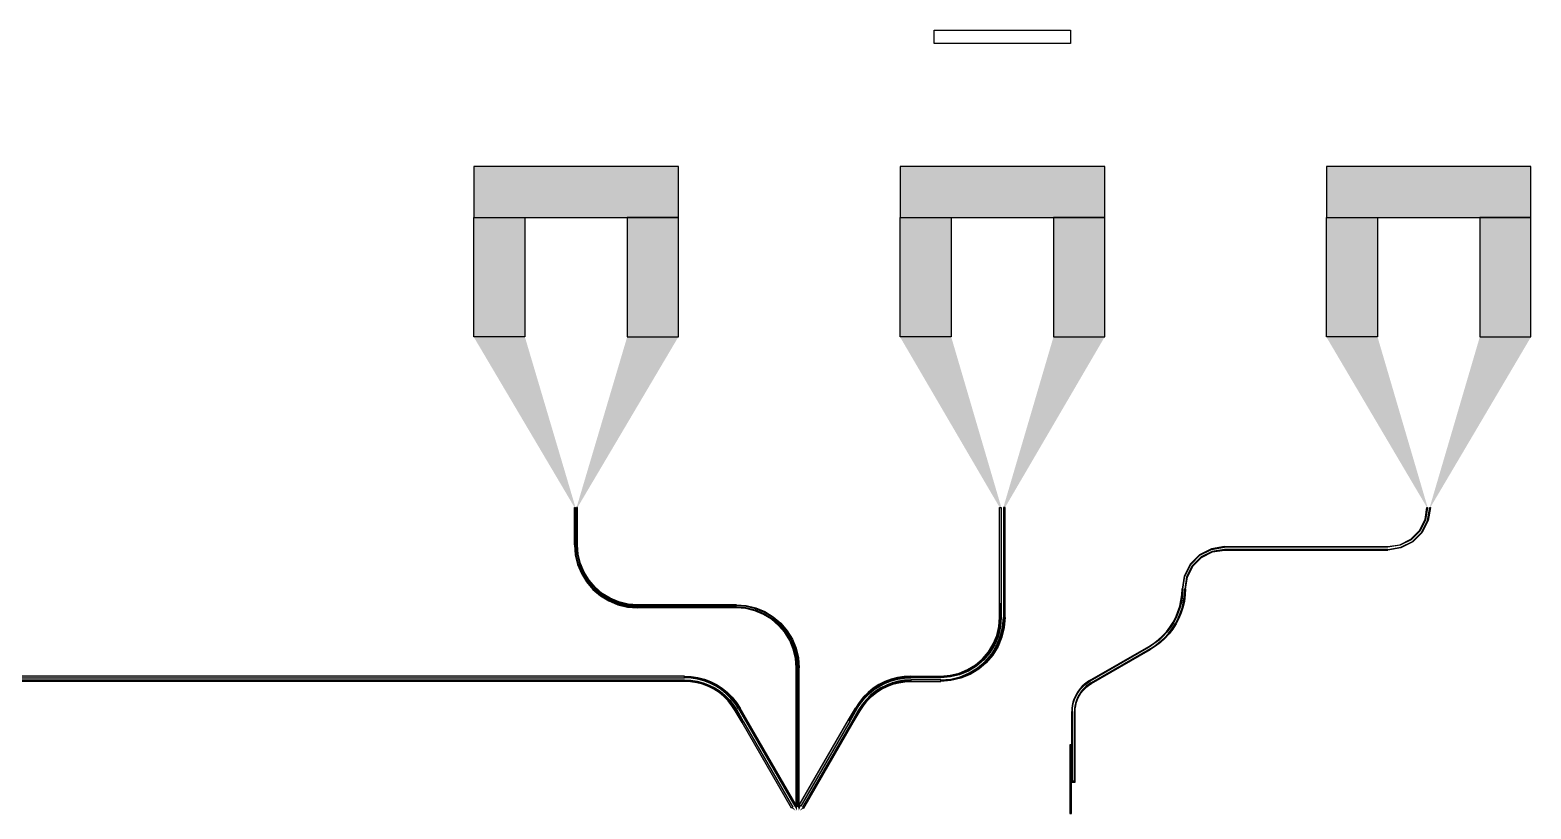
# Model space of a CAD drawing. Extents: x -200 to 7200, y -200 to 2100.
# Drawn here: x 2074 to 4275, y 958 to 2100 of the extents above; entities that cross this region are included whole.
import ezdxf

# ---------------------------------------------------------------- set-up
doc = ezdxf.new("R2010")
doc.units = 0
doc.layers.add('GAP', color=1, linetype='continuous')
doc.layers.add('PIN', color=3, linetype='continuous')

# ---------------------------------------------------------------- blocks, each defined once
blk = doc.blocks.new('YGGDRASILV2R1C2BGAP')
for points in [[(3601.2, 1050.2), (3601.2, 1051.7), (3598.8, 1051.7), (3598.8, 1050.2), (3601.2, 1050.2)], [(3601.2, 951), (3601.2, 1050.2), (3598.8, 1050.2), (3598.8, 951), (3601.2, 951)]]:
    blk.add_lwpolyline(points)
for points in [[(3601.2, 1050.2), (3601.2, 1051.7), (3598.8, 1050.2), (3598.8, 1051.7)], [(3601.2, 951), (3601.2, 1050.2), (3598.8, 951), (3598.8, 1050.2)]]:
    blk.add_solid(points)
blk = doc.blocks.new('YGGDRASILV2R1C2BPIN')
blk.add_lwpolyline([(3600.6, 951), (3600.6, 1050.2), (3599.4, 1050.2), (3599.4, 951), (3600.6, 951)])
blk.add_solid([(3600.6, 951), (3600.6, 1050.2), (3599.4, 951), (3599.4, 1050.2)])
blk = doc.blocks.new('YGGDRASILV2R1C2B')
for points in [[(2725, 1900), (2725, 1825), (3025, 1825), (3025, 1900), (2725, 1900)], [(3350, 1900), (3350, 1825), (3650, 1825), (3650, 1900), (3350, 1900)], [(3975, 1900), (3975, 1825), (4275, 1825), (4275, 1900), (3975, 1900)], [(2800, 1825), (2800, 1650), (2725, 1650), (2725, 1825), (2800, 1825)], [(2950, 1825), (2950, 1650), (3025, 1650), (3025, 1825), (2950, 1825)], [(3425, 1825), (3425, 1650), (3350, 1650), (3350, 1825), (3425, 1825)], [(3575, 1825), (3575, 1650), (3650, 1650), (3650, 1825), (3575, 1825)], [(4050, 1825), (4050, 1650), (3975, 1650), (3975, 1825), (4050, 1825)], [(4200, 1825), (4200, 1650), (4275, 1650), (4275, 1825), (4200, 1825)], [(2874.2, 1400), (2874.2, 1365), (2872.8, 1365), (2872.8, 1400), (2874.2, 1400)], [(2875.8, 1400), (2875.8, 1365), (2877.2, 1365), (2877.2, 1400), (2875.8, 1400)], [(3498.5, 1400), (3498.5, 1258.8), (3496, 1258.8), (3496, 1400), (3498.5, 1400)], [(3501.5, 1400), (3501.5, 1258.8), (3504, 1258.8), (3504, 1400), (3501.5, 1400)], [(4127.5, 1400), (4124.4, 1380.7), (4115.6, 1363.3), (4101.7, 1349.4), (4084.3, 1340.6), (4065, 1337.5), (4065, 1338.5), (4084, 1341.5), (4101.1, 1350.2), (4114.8, 1363.9), (4123.5, 1381), (4126.5, 1400), (4127.5, 1400)], [(4123.5, 1400), (4120.6, 1381.9), (4112.3, 1365.6), (4099.4, 1352.7), (4083.1, 1344.4), (4065, 1341.5), (4065, 1342.5), (4082.8, 1345.3), (4098.8, 1353.5), (4111.5, 1366.2), (4119.7, 1382.2), (4122.5, 1400), (4123.5, 1400)], [(2874.2, 1365), (2874.2, 1345), (2872.8, 1345), (2872.8, 1365), (2874.2, 1365)], [(2875.8, 1365), (2875.8, 1345), (2877.2, 1345), (2877.2, 1365), (2875.8, 1365)], [(2872.8, 1345), (2873.9, 1330.6), (2877.3, 1316.5), (2882.8, 1303.1), (2890.4, 1290.8), (2899.8, 1279.8), (2910.8, 1270.4), (2923.1, 1262.8), (2936.5, 1257.3), (2950.6, 1253.9), (2965, 1252.8), (2965, 1254.2), (2950.8, 1255.4), (2937, 1258.7), (2923.8, 1264.1), (2911.7, 1271.6), (2900.8, 1280.8), (2891.6, 1291.7), (2884.1, 1303.8), (2878.7, 1317), (2875.4, 1330.8), (2874.2, 1345), (2872.8, 1345)], [(2875.8, 1345), (2876.8, 1331), (2880.1, 1317.4), (2885.5, 1304.5), (2892.8, 1292.5), (2901.9, 1281.9), (2912.5, 1272.8), (2924.5, 1265.5), (2937.4, 1260.1), (2951, 1256.8), (2965, 1255.8), (2965, 1257.2), (2951.3, 1258.3), (2937.9, 1261.5), (2925.2, 1266.8), (2913.4, 1274), (2903, 1283), (2894, 1293.4), (2886.8, 1305.2), (2881.5, 1317.9), (2878.3, 1331.3), (2877.2, 1345), (2875.8, 1345)], [(3825.9, 1342.5), (3806.5, 1339.4), (3789.1, 1330.6), (3775.3, 1316.7), (3766.4, 1299.3), (3763.4, 1280), (3764.4, 1280), (3767.4, 1299), (3776.1, 1316.1), (3789.7, 1329.8), (3806.8, 1338.5), (3825.9, 1341.5), (3825.9, 1342.5)], [(4065, 1341.5), (3825.9, 1341.5), (3825.9, 1342.5), (4065, 1342.5), (4065, 1341.5)], [(3825.9, 1338.5), (3807.8, 1335.6), (3791.5, 1327.3), (3778.5, 1314.4), (3770.2, 1298.1), (3767.4, 1280), (3768.4, 1280), (3771.2, 1297.8), (3779.3, 1313.8), (3792.1, 1326.5), (3808.1, 1334.7), (3825.9, 1337.5), (3825.9, 1338.5)], [(4065, 1338.5), (3825.9, 1338.5), (3825.9, 1337.5), (4065, 1337.5), (4065, 1338.5)], [(3764.4, 1280.5), (3764, 1271.9), (3762.9, 1263.4), (3761, 1255), (3758.4, 1246.8), (3755.1, 1238.9), (3751.2, 1231.3), (3746.5, 1224), (3741.3, 1217.2), (3735.5, 1210.9), (3729.2, 1205), (3722.3, 1199.8), (3715.1, 1195.2), (3714.6, 1196.1), (3721.8, 1200.6), (3728.5, 1205.8), (3734.8, 1211.6), (3740.5, 1217.8), (3745.7, 1224.6), (3750.3, 1231.8), (3754.2, 1239.3), (3757.5, 1247.2), (3760, 1255.3), (3761.9, 1263.6), (3763, 1272), (3763.4, 1280.5), (3764.4, 1280.5)], [(3768.4, 1280.5), (3768, 1271.6), (3766.8, 1262.7), (3764.9, 1254), (3762.2, 1245.4), (3758.7, 1237.2), (3754.6, 1229.3), (3749.8, 1221.7), (3744.4, 1214.6), (3738.3, 1208), (3731.7, 1202), (3724.6, 1196.5), (3717.1, 1191.7), (3716.6, 1192.6), (3724.1, 1197.4), (3731.1, 1202.7), (3737.6, 1208.7), (3743.6, 1215.3), (3749, 1222.3), (3753.8, 1229.8), (3757.8, 1237.6), (3761.2, 1245.8), (3763.9, 1254.2), (3765.8, 1262.9), (3767, 1271.7), (3767.4, 1280.5), (3768.4, 1280.5)], [(3764.4, 1280), (3764.4, 1280.5), (3763.4, 1280.5), (3763.4, 1280), (3764.4, 1280)], [(3767.4, 1280), (3767.4, 1280.5), (3768.4, 1280.5), (3768.4, 1280), (3767.4, 1280)], [(2965, 1255.8), (3110, 1255.8), (3110, 1257.2), (2965, 1257.2), (2965, 1255.8)], [(3110, 1257.2), (3124.4, 1256.1), (3138.5, 1252.7), (3151.9, 1247.2), (3164.2, 1239.6), (3175.2, 1230.2), (3184.6, 1219.2), (3192.2, 1206.9), (3197.7, 1193.5), (3201.1, 1179.4), (3202.2, 1165), (3200.8, 1165), (3199.6, 1179.2), (3196.3, 1193), (3190.9, 1206.2), (3183.4, 1218.3), (3174.2, 1229.2), (3163.3, 1238.4), (3151.2, 1245.9), (3138, 1251.3), (3124.2, 1254.6), (3110, 1255.8), (3110, 1257.2)], [(3498.5, 1258.8), (3498.5, 1238.8), (3496, 1238.8), (3496, 1258.8), (3498.5, 1258.8)], [(3501.5, 1258.8), (3501.5, 1238.8), (3504, 1238.8), (3504, 1258.8), (3501.5, 1258.8)], [(2965, 1254.2), (3110, 1254.2), (3110, 1252.8), (2965, 1252.8), (2965, 1254.2)], [(3110, 1254.2), (3124, 1253.2), (3137.6, 1249.9), (3150.5, 1244.5), (3162.5, 1237.2), (3173.1, 1228.1), (3182.2, 1217.5), (3189.5, 1205.5), (3194.9, 1192.6), (3198.2, 1179), (3199.2, 1165), (3197.8, 1165), (3196.7, 1178.7), (3193.5, 1192.1), (3188.2, 1204.8), (3181, 1216.6), (3172, 1227), (3161.6, 1236), (3149.8, 1243.2), (3137.1, 1248.5), (3123.7, 1251.7), (3110, 1252.8), (3110, 1254.2)], [(3504, 1238.8), (3502.8, 1224.1), (3499.4, 1209.7), (3493.8, 1196.1), (3486, 1183.5), (3476.5, 1172.3), (3465.3, 1162.7), (3452.7, 1155), (3439, 1149.4), (3424.7, 1146), (3410, 1144.8), (3410, 1147.3), (3424.3, 1148.4), (3438.3, 1151.8), (3451.5, 1157.3), (3463.8, 1164.8), (3474.7, 1174.1), (3484, 1185), (3491.5, 1197.3), (3497, 1210.5), (3500.4, 1224.5), (3501.5, 1238.8), (3504, 1238.8)], [(3498.5, 1238.8), (3497.4, 1225), (3494.2, 1211.4), (3488.9, 1198.6), (3481.6, 1186.8), (3472.6, 1176.2), (3462, 1167.2), (3450.2, 1159.9), (3437.3, 1154.6), (3423.8, 1151.4), (3410, 1150.3), (3410, 1152.8), (3423.5, 1153.9), (3436.6, 1157), (3449, 1162.2), (3460.5, 1169.2), (3470.8, 1178), (3479.6, 1188.2), (3486.6, 1199.8), (3491.8, 1212.2), (3494.9, 1225.3), (3496, 1238.8), (3498.5, 1238.8)], [(3715.1, 1195.2), (3628.5, 1145.2), (3628, 1146.1), (3714.6, 1196.1), (3715.1, 1195.2)], [(3716.6, 1192.6), (3630, 1142.6), (3630.5, 1141.7), (3717.1, 1191.7), (3716.6, 1192.6)], [(1090, 1150.3), (3034, 1150.3), (3034, 1152.8), (1090, 1152.8), (1090, 1150.3)], [(1090, 1147.3), (3034, 1147.3), (3034, 1144.8), (1090, 1144.8), (1090, 1147.3)], [(3034, 1152.8), (3043.9, 1152.3), (3053.6, 1150.7), (3063.1, 1148.2), (3072.3, 1144.7), (3081, 1140.2), (3089.3, 1134.8), (3096.9, 1128.7), (3103.9, 1121.7), (3110.1, 1114), (3115.5, 1105.8), (3113.3, 1104.5), (3108.1, 1112.6), (3102, 1120), (3095.3, 1126.8), (3087.8, 1132.8), (3079.8, 1138), (3071.3, 1142.4), (3062.3, 1145.8), (3053.1, 1148.3), (3043.6, 1149.8), (3034, 1150.3), (3034, 1152.8)], [(3034, 1147.3), (3043.3, 1146.8), (3052.4, 1145.4), (3061.4, 1143), (3070, 1139.6), (3078.3, 1135.4), (3086.1, 1130.4), (3093.3, 1124.6), (3099.8, 1118), (3105.6, 1110.8), (3110.7, 1103), (3108.5, 1101.8), (3103.6, 1109.3), (3098, 1116.3), (3091.6, 1122.7), (3084.6, 1128.4), (3077, 1133.3), (3069, 1137.4), (3060.6, 1140.6), (3051.9, 1142.9), (3043, 1144.3), (3034, 1144.8), (3034, 1147.3)], [(3199.2, 1165), (3199.2, 1145), (3197.8, 1145), (3197.8, 1165), (3199.2, 1165)], [(3199.2, 1145), (3199.2, 960.8), (3197.8, 960.8), (3197.8, 1145), (3199.2, 1145)], [(3200.8, 1165), (3200.8, 1145), (3202.2, 1145), (3202.2, 1165), (3200.8, 1165)], [(3200.8, 1145), (3200.8, 960.8), (3202.2, 960.8), (3202.2, 1145), (3200.8, 1145)], [(3366, 1152.8), (3356.1, 1152.3), (3346.4, 1150.7), (3336.9, 1148.2), (3327.7, 1144.7), (3319, 1140.2), (3310.7, 1134.8), (3303.1, 1128.7), (3296.1, 1121.7), (3289.9, 1114), (3284.5, 1105.8), (3286.7, 1104.5), (3291.9, 1112.6), (3298, 1120), (3304.7, 1126.8), (3312.2, 1132.8), (3320.2, 1138), (3328.7, 1142.4), (3337.7, 1145.8), (3346.9, 1148.3), (3356.4, 1149.8), (3366, 1150.3), (3366, 1152.8)], [(3366, 1147.3), (3356.7, 1146.8), (3347.6, 1145.4), (3338.6, 1143), (3330, 1139.6), (3321.7, 1135.4), (3313.9, 1130.4), (3306.7, 1124.6), (3300.2, 1118), (3294.4, 1110.8), (3289.3, 1103), (3291.5, 1101.8), (3296.4, 1109.3), (3302, 1116.3), (3308.4, 1122.7), (3315.4, 1128.4), (3323, 1133.3), (3331, 1137.4), (3339.4, 1140.6), (3348.1, 1142.9), (3357, 1144.3), (3366, 1144.8), (3366, 1147.3)], [(3410, 1150.3), (3366, 1150.3), (3366, 1152.8), (3410, 1152.8), (3410, 1150.3)], [(3410, 1147.3), (3366, 1147.3), (3366, 1144.8), (3410, 1144.8), (3410, 1147.3)], [(3628, 1146.1), (3624.1, 1143.6), (3620.5, 1140.8), (3617.1, 1137.7), (3614, 1134.3), (3611.2, 1130.7), (3608.8, 1126.8), (3606.7, 1122.8), (3604.9, 1118.6), (3603.5, 1114.2), (3602.5, 1109.7), (3601.9, 1105.2), (3601.7, 1100.6), (3602.7, 1100.6), (3602.9, 1105.1), (3603.5, 1109.5), (3604.5, 1113.9), (3605.9, 1118.2), (3607.6, 1122.4), (3609.6, 1126.3), (3612.1, 1130.1), (3614.8, 1133.7), (3617.8, 1137), (3621.1, 1140), (3624.7, 1142.8), (3628.5, 1145.2), (3628, 1146.1)], [(3630, 1142.6), (3626.4, 1140.3), (3623.1, 1137.8), (3620, 1134.9), (3617.1, 1131.8), (3614.5, 1128.4), (3612.2, 1124.8), (3610.3, 1121.1), (3608.7, 1117.2), (3607.4, 1113.2), (3606.5, 1109), (3605.9, 1104.8), (3605.7, 1100.6), (3606.7, 1100.6), (3606.9, 1104.7), (3607.5, 1108.8), (3608.4, 1112.9), (3609.6, 1116.8), (3611.2, 1120.7), (3613.1, 1124.3), (3615.3, 1127.8), (3617.9, 1131.1), (3620.7, 1134.2), (3623.7, 1137), (3627, 1139.5), (3630.5, 1141.7), (3630, 1142.6)], [(3110.7, 1103), (3120.7, 1085.7), (3118.5, 1084.5), (3108.5, 1101.8), (3110.7, 1103)], [(3113.3, 1104.5), (3123.3, 1087.2), (3125.5, 1088.5), (3115.5, 1105.8), (3113.3, 1104.5)], [(3286.7, 1104.5), (3276.7, 1087.2), (3274.5, 1088.5), (3284.5, 1105.8), (3286.7, 1104.5)], [(3289.3, 1103), (3279.3, 1085.7), (3281.5, 1084.5), (3291.5, 1101.8), (3289.3, 1103)], [(3602.7, 1100.6), (3602.7, 998.5), (3601.7, 998.5), (3601.7, 1100.6), (3602.7, 1100.6)], [(3605.7, 1100.6), (3605.7, 998.5), (3606.7, 998.5), (3606.7, 1100.6), (3605.7, 1100.6)], [(3120.7, 1085.7), (3193, 960.4), (3190.9, 959.2), (3118.5, 1084.5), (3120.7, 1085.7)], [(3123.3, 1087.2), (3195.6, 961.9), (3197.8, 963.2), (3125.5, 1088.5), (3123.3, 1087.2)], [(3276.7, 1087.2), (3204.4, 961.9), (3202.2, 963.2), (3274.5, 1088.5), (3276.7, 1087.2)], [(3279.3, 1085.7), (3207, 960.4), (3209.1, 959.2), (3281.5, 1084.5), (3279.3, 1085.7)], [(3601.7, 998.5), (3601.7, 997), (3606.7, 997), (3606.7, 998.5), (3601.7, 998.5)]]:
    blk.add_lwpolyline(points)
for points in [[(2725, 1900), (2725, 1825), (3025, 1900), (3025, 1825)], [(3350, 1900), (3350, 1825), (3650, 1900), (3650, 1825)], [(3975, 1900), (3975, 1825), (4275, 1900), (4275, 1825)], [(2800, 1825), (2800, 1650), (2725, 1825), (2725, 1650)], [(2950, 1825), (2950, 1650), (3025, 1825), (3025, 1650)], [(3425, 1825), (3425, 1650), (3350, 1825), (3350, 1650)], [(3575, 1825), (3575, 1650), (3650, 1825), (3650, 1650)], [(4050, 1825), (4050, 1650), (3975, 1825), (3975, 1650)], [(4200, 1825), (4200, 1650), (4275, 1825), (4275, 1650)], [(2800, 1650), (2874.2, 1400), (2725, 1650), (2872.8, 1400)], [(2950, 1650), (2875.8, 1400), (3025, 1650), (2877.2, 1400)], [(3425, 1650), (3498.5, 1400), (3350, 1650), (3496, 1400)], [(3575, 1650), (3501.5, 1400), (3650, 1650), (3504, 1400)], [(4050, 1650), (4123.5, 1400), (3975, 1650), (4122.5, 1400)], [(4200, 1650), (4126.5, 1400), (4275, 1650), (4127.5, 1400)], [(2874.2, 1400), (2874.2, 1365), (2872.8, 1400), (2872.8, 1365)], [(2875.8, 1400), (2875.8, 1365), (2877.2, 1400), (2877.2, 1365)], [(3498.5, 1400), (3498.5, 1258.8), (3496, 1400), (3496, 1258.8)], [(3501.5, 1400), (3501.5, 1258.8), (3504, 1400), (3504, 1258.8)], [(4122.5, 1400), (4123.5, 1400), (4119.7, 1382.2), (4120.6, 1381.9)], [(4126.5, 1400), (4127.5, 1400), (4123.5, 1381), (4124.4, 1380.7)], [(2874.2, 1365), (2874.2, 1345), (2872.8, 1365), (2872.8, 1345)], [(2875.8, 1365), (2875.8, 1345), (2877.2, 1365), (2877.2, 1345)], [(4111.5, 1366.2), (4112.3, 1365.6), (4098.8, 1353.5), (4099.4, 1352.7)], [(4119.7, 1382.2), (4120.6, 1381.9), (4111.5, 1366.2), (4112.3, 1365.6)], [(4123.5, 1381), (4124.4, 1380.7), (4114.8, 1363.9), (4115.6, 1363.3)], [(2874.2, 1345), (2872.8, 1345), (2875.4, 1330.8), (2873.9, 1330.6)], [(2877.2, 1345), (2875.8, 1345), (2878.3, 1331.3), (2876.8, 1331)], [(3825.9, 1341.5), (3825.9, 1342.5), (3806.8, 1338.5), (3806.5, 1339.4)], [(4065, 1341.5), (3825.9, 1341.5), (4065, 1342.5), (3825.9, 1342.5)], [(4082.8, 1345.3), (4083.1, 1344.4), (4065, 1342.5), (4065, 1341.5)], [(4098.8, 1353.5), (4099.4, 1352.7), (4082.8, 1345.3), (4083.1, 1344.4)], [(4101.1, 1350.2), (4101.7, 1349.4), (4084, 1341.5), (4084.3, 1340.6)], [(4114.8, 1363.9), (4115.6, 1363.3), (4101.1, 1350.2), (4101.7, 1349.4)], [(2875.4, 1330.8), (2873.9, 1330.6), (2878.7, 1317), (2877.3, 1316.5)], [(2878.3, 1331.3), (2876.8, 1331), (2881.5, 1317.9), (2880.1, 1317.4)], [(3789.7, 1329.8), (3789.1, 1330.6), (3776.1, 1316.1), (3775.3, 1316.7)], [(3792.1, 1326.5), (3791.5, 1327.3), (3779.3, 1313.8), (3778.5, 1314.4)], [(3806.8, 1338.5), (3806.5, 1339.4), (3789.7, 1329.8), (3789.1, 1330.6)], [(3808.1, 1334.7), (3807.8, 1335.6), (3792.1, 1326.5), (3791.5, 1327.3)], [(3825.9, 1337.5), (3825.9, 1338.5), (3808.1, 1334.7), (3807.8, 1335.6)], [(4065, 1338.5), (3825.9, 1338.5), (4065, 1337.5), (3825.9, 1337.5)], [(4084, 1341.5), (4084.3, 1340.6), (4065, 1338.5), (4065, 1337.5)], [(2878.7, 1317), (2877.3, 1316.5), (2884.1, 1303.8), (2882.8, 1303.1)], [(2881.5, 1317.9), (2880.1, 1317.4), (2886.8, 1305.2), (2885.5, 1304.5)], [(2884.1, 1303.8), (2882.8, 1303.1), (2891.6, 1291.7), (2890.4, 1290.8)], [(2886.8, 1305.2), (2885.5, 1304.5), (2894, 1293.4), (2892.8, 1292.5)], [(3767.4, 1299), (3766.4, 1299.3), (3764.4, 1280), (3763.4, 1280)], [(3776.1, 1316.1), (3775.3, 1316.7), (3767.4, 1299), (3766.4, 1299.3)], [(3779.3, 1313.8), (3778.5, 1314.4), (3771.2, 1297.8), (3770.2, 1298.1)], [(2891.6, 1291.7), (2890.4, 1290.8), (2900.8, 1280.8), (2899.8, 1279.8)], [(2894, 1293.4), (2892.8, 1292.5), (2903, 1283), (2901.9, 1281.9)], [(2900.8, 1280.8), (2899.8, 1279.8), (2911.7, 1271.6), (2910.8, 1270.4)], [(2903, 1283), (2901.9, 1281.9), (2913.4, 1274), (2912.5, 1272.8)], [(3763.4, 1280.5), (3764.4, 1280.5), (3763, 1272), (3764, 1271.9)], [(3764.4, 1280), (3764.4, 1280.5), (3763.4, 1280), (3763.4, 1280.5)], [(3767.4, 1280.5), (3768.4, 1280.5), (3767, 1271.7), (3768, 1271.6)], [(3771.2, 1297.8), (3770.2, 1298.1), (3768.4, 1280), (3767.4, 1280)], [(3767.4, 1280), (3767.4, 1280.5), (3768.4, 1280), (3768.4, 1280.5)], [(2911.7, 1271.6), (2910.8, 1270.4), (2923.8, 1264.1), (2923.1, 1262.8)], [(2913.4, 1274), (2912.5, 1272.8), (2925.2, 1266.8), (2924.5, 1265.5)], [(2923.8, 1264.1), (2923.1, 1262.8), (2937, 1258.7), (2936.5, 1257.3)], [(2925.2, 1266.8), (2924.5, 1265.5), (2937.9, 1261.5), (2937.4, 1260.1)], [(2937, 1258.7), (2936.5, 1257.3), (2950.8, 1255.4), (2950.6, 1253.9)], [(2937.9, 1261.5), (2937.4, 1260.1), (2951.3, 1258.3), (2951, 1256.8)], [(2950.8, 1255.4), (2950.6, 1253.9), (2965, 1254.2), (2965, 1252.8)], [(2951.3, 1258.3), (2951, 1256.8), (2965, 1257.2), (2965, 1255.8)], [(2965, 1255.8), (3110, 1255.8), (2965, 1257.2), (3110, 1257.2)], [(3110, 1255.8), (3110, 1257.2), (3124.2, 1254.6), (3124.4, 1256.1)], [(3124.2, 1254.6), (3124.4, 1256.1), (3138, 1251.3), (3138.5, 1252.7)], [(3498.5, 1258.8), (3498.5, 1238.8), (3496, 1258.8), (3496, 1238.8)], [(3501.5, 1258.8), (3501.5, 1238.8), (3504, 1258.8), (3504, 1238.8)], [(3760, 1255.3), (3761, 1255), (3757.5, 1247.2), (3758.4, 1246.8)], [(3761.9, 1263.6), (3762.9, 1263.4), (3760, 1255.3), (3761, 1255)], [(3763, 1272), (3764, 1271.9), (3761.9, 1263.6), (3762.9, 1263.4)], [(3765.8, 1262.9), (3766.8, 1262.7), (3763.9, 1254.2), (3764.9, 1254)], [(3767, 1271.7), (3768, 1271.6), (3765.8, 1262.9), (3766.8, 1262.7)], [(2965, 1254.2), (3110, 1254.2), (2965, 1252.8), (3110, 1252.8)], [(3110, 1252.8), (3110, 1254.2), (3123.7, 1251.7), (3124, 1253.2)], [(3123.7, 1251.7), (3124, 1253.2), (3137.1, 1248.5), (3137.6, 1249.9)], [(3137.1, 1248.5), (3137.6, 1249.9), (3149.8, 1243.2), (3150.5, 1244.5)], [(3138, 1251.3), (3138.5, 1252.7), (3151.2, 1245.9), (3151.9, 1247.2)], [(3149.8, 1243.2), (3150.5, 1244.5), (3161.6, 1236), (3162.5, 1237.2)], [(3151.2, 1245.9), (3151.9, 1247.2), (3163.3, 1238.4), (3164.2, 1239.6)], [(3161.6, 1236), (3162.5, 1237.2), (3172, 1227), (3173.1, 1228.1)], [(3163.3, 1238.4), (3164.2, 1239.6), (3174.2, 1229.2), (3175.2, 1230.2)], [(3496, 1238.8), (3498.5, 1238.8), (3494.9, 1225.3), (3497.4, 1225)], [(3501.5, 1238.8), (3504, 1238.8), (3500.4, 1224.5), (3502.8, 1224.1)], [(3754.2, 1239.3), (3755.1, 1238.9), (3750.3, 1231.8), (3751.2, 1231.3)], [(3757.8, 1237.6), (3758.7, 1237.2), (3753.8, 1229.8), (3754.6, 1229.3)], [(3757.5, 1247.2), (3758.4, 1246.8), (3754.2, 1239.3), (3755.1, 1238.9)], [(3761.2, 1245.8), (3762.2, 1245.4), (3757.8, 1237.6), (3758.7, 1237.2)], [(3763.9, 1254.2), (3764.9, 1254), (3761.2, 1245.8), (3762.2, 1245.4)], [(3172, 1227), (3173.1, 1228.1), (3181, 1216.6), (3182.2, 1217.5)], [(3174.2, 1229.2), (3175.2, 1230.2), (3183.4, 1218.3), (3184.6, 1219.2)], [(3181, 1216.6), (3182.2, 1217.5), (3188.2, 1204.8), (3189.5, 1205.5)], [(3183.4, 1218.3), (3184.6, 1219.2), (3190.9, 1206.2), (3192.2, 1206.9)], [(3491.8, 1212.2), (3494.2, 1211.4), (3486.6, 1199.8), (3488.9, 1198.6)], [(3497, 1210.5), (3499.4, 1209.7), (3491.5, 1197.3), (3493.8, 1196.1)], [(3494.9, 1225.3), (3497.4, 1225), (3491.8, 1212.2), (3494.2, 1211.4)], [(3500.4, 1224.5), (3502.8, 1224.1), (3497, 1210.5), (3499.4, 1209.7)], [(3734.8, 1211.6), (3735.5, 1210.9), (3728.5, 1205.8), (3729.2, 1205)], [(3740.5, 1217.8), (3741.3, 1217.2), (3734.8, 1211.6), (3735.5, 1210.9)], [(3743.6, 1215.3), (3744.4, 1214.6), (3737.6, 1208.7), (3738.3, 1208)], [(3745.7, 1224.6), (3746.5, 1224), (3740.5, 1217.8), (3741.3, 1217.2)], [(3749, 1222.3), (3749.8, 1221.7), (3743.6, 1215.3), (3744.4, 1214.6)], [(3750.3, 1231.8), (3751.2, 1231.3), (3745.7, 1224.6), (3746.5, 1224)], [(3753.8, 1229.8), (3754.6, 1229.3), (3749, 1222.3), (3749.8, 1221.7)], [(3188.2, 1204.8), (3189.5, 1205.5), (3193.5, 1192.1), (3194.9, 1192.6)], [(3190.9, 1206.2), (3192.2, 1206.9), (3196.3, 1193), (3197.7, 1193.5)], [(3193.5, 1192.1), (3194.9, 1192.6), (3196.7, 1178.7), (3198.2, 1179)], [(3196.3, 1193), (3197.7, 1193.5), (3199.6, 1179.2), (3201.1, 1179.4)], [(3486.6, 1199.8), (3488.9, 1198.6), (3479.6, 1188.2), (3481.6, 1186.8)], [(3491.5, 1197.3), (3493.8, 1196.1), (3484, 1185), (3486, 1183.5)], [(3715.1, 1195.2), (3628.5, 1145.2), (3714.6, 1196.1), (3628, 1146.1)], [(3716.6, 1192.6), (3630, 1142.6), (3717.1, 1191.7), (3630.5, 1141.7)], [(3721.8, 1200.6), (3722.3, 1199.8), (3714.6, 1196.1), (3715.1, 1195.2)], [(3724.1, 1197.4), (3724.6, 1196.5), (3716.6, 1192.6), (3717.1, 1191.7)], [(3728.5, 1205.8), (3729.2, 1205), (3721.8, 1200.6), (3722.3, 1199.8)], [(3731.1, 1202.7), (3731.7, 1202), (3724.1, 1197.4), (3724.6, 1196.5)], [(3737.6, 1208.7), (3738.3, 1208), (3731.1, 1202.7), (3731.7, 1202)], [(3196.7, 1178.7), (3198.2, 1179), (3197.8, 1165), (3199.2, 1165)], [(3199.6, 1179.2), (3201.1, 1179.4), (3200.8, 1165), (3202.2, 1165)], [(3460.5, 1169.2), (3462, 1167.2), (3449, 1162.2), (3450.2, 1159.9)], [(3470.8, 1178), (3472.6, 1176.2), (3460.5, 1169.2), (3462, 1167.2)], [(3474.7, 1174.1), (3476.5, 1172.3), (3463.8, 1164.8), (3465.3, 1162.7)], [(3479.6, 1188.2), (3481.6, 1186.8), (3470.8, 1178), (3472.6, 1176.2)], [(3484, 1185), (3486, 1183.5), (3474.7, 1174.1), (3476.5, 1172.3)], [(1090, 1150.3), (3034, 1150.3), (1090, 1152.8), (3034, 1152.8)], [(1090, 1147.3), (3034, 1147.3), (1090, 1144.8), (3034, 1144.8)], [(3034, 1150.3), (3034, 1152.8), (3043.6, 1149.8), (3043.9, 1152.3)], [(3034, 1144.8), (3034, 1147.3), (3043, 1144.3), (3043.3, 1146.8)], [(3043, 1144.3), (3043.3, 1146.8), (3051.9, 1142.9), (3052.4, 1145.4)], [(3043.6, 1149.8), (3043.9, 1152.3), (3053.1, 1148.3), (3053.6, 1150.7)], [(3051.9, 1142.9), (3052.4, 1145.4), (3060.6, 1140.6), (3061.4, 1143)], [(3053.1, 1148.3), (3053.6, 1150.7), (3062.3, 1145.8), (3063.1, 1148.2)], [(3062.3, 1145.8), (3063.1, 1148.2), (3071.3, 1142.4), (3072.3, 1144.7)], [(3071.3, 1142.4), (3072.3, 1144.7), (3079.8, 1138), (3081, 1140.2)], [(3199.2, 1165), (3199.2, 1145), (3197.8, 1165), (3197.8, 1145)], [(3199.2, 1145), (3199.2, 960.8), (3197.8, 1145), (3197.8, 960.8)], [(3200.8, 1165), (3200.8, 1145), (3202.2, 1165), (3202.2, 1145)], [(3200.8, 1145), (3200.8, 960.8), (3202.2, 1145), (3202.2, 960.8)], [(3328.7, 1142.4), (3327.7, 1144.7), (3320.2, 1138), (3319, 1140.2)], [(3337.7, 1145.8), (3336.9, 1148.2), (3328.7, 1142.4), (3327.7, 1144.7)], [(3346.9, 1148.3), (3346.4, 1150.7), (3337.7, 1145.8), (3336.9, 1148.2)], [(3348.1, 1142.9), (3347.6, 1145.4), (3339.4, 1140.6), (3338.6, 1143)], [(3356.4, 1149.8), (3356.1, 1152.3), (3346.9, 1148.3), (3346.4, 1150.7)], [(3357, 1144.3), (3356.7, 1146.8), (3348.1, 1142.9), (3347.6, 1145.4)], [(3366, 1150.3), (3366, 1152.8), (3356.4, 1149.8), (3356.1, 1152.3)], [(3366, 1144.8), (3366, 1147.3), (3357, 1144.3), (3356.7, 1146.8)], [(3410, 1150.3), (3366, 1150.3), (3410, 1152.8), (3366, 1152.8)], [(3410, 1147.3), (3366, 1147.3), (3410, 1144.8), (3366, 1144.8)], [(3423.5, 1153.9), (3423.8, 1151.4), (3410, 1152.8), (3410, 1150.3)], [(3424.3, 1148.4), (3424.7, 1146), (3410, 1147.3), (3410, 1144.8)], [(3436.6, 1157), (3437.3, 1154.6), (3423.5, 1153.9), (3423.8, 1151.4)], [(3438.3, 1151.8), (3439, 1149.4), (3424.3, 1148.4), (3424.7, 1146)], [(3449, 1162.2), (3450.2, 1159.9), (3436.6, 1157), (3437.3, 1154.6)], [(3451.5, 1157.3), (3452.7, 1155), (3438.3, 1151.8), (3439, 1149.4)], [(3463.8, 1164.8), (3465.3, 1162.7), (3451.5, 1157.3), (3452.7, 1155)], [(3628.5, 1145.2), (3628, 1146.1), (3624.7, 1142.8), (3624.1, 1143.6)], [(3060.6, 1140.6), (3061.4, 1143), (3069, 1137.4), (3070, 1139.6)], [(3069, 1137.4), (3070, 1139.6), (3077, 1133.3), (3078.3, 1135.4)], [(3077, 1133.3), (3078.3, 1135.4), (3084.6, 1128.4), (3086.1, 1130.4)], [(3079.8, 1138), (3081, 1140.2), (3087.8, 1132.8), (3089.3, 1134.8)], [(3084.6, 1128.4), (3086.1, 1130.4), (3091.6, 1122.7), (3093.3, 1124.6)], [(3087.8, 1132.8), (3089.3, 1134.8), (3095.3, 1126.8), (3096.9, 1128.7)], [(3091.6, 1122.7), (3093.3, 1124.6), (3098, 1116.3), (3099.8, 1118)], [(3095.3, 1126.8), (3096.9, 1128.7), (3102, 1120), (3103.9, 1121.7)], [(3304.7, 1126.8), (3303.1, 1128.7), (3298, 1120), (3296.1, 1121.7)], [(3308.4, 1122.7), (3306.7, 1124.6), (3302, 1116.3), (3300.2, 1118)], [(3312.2, 1132.8), (3310.7, 1134.8), (3304.7, 1126.8), (3303.1, 1128.7)], [(3315.4, 1128.4), (3313.9, 1130.4), (3308.4, 1122.7), (3306.7, 1124.6)], [(3320.2, 1138), (3319, 1140.2), (3312.2, 1132.8), (3310.7, 1134.8)], [(3323, 1133.3), (3321.7, 1135.4), (3315.4, 1128.4), (3313.9, 1130.4)], [(3331, 1137.4), (3330, 1139.6), (3323, 1133.3), (3321.7, 1135.4)], [(3339.4, 1140.6), (3338.6, 1143), (3331, 1137.4), (3330, 1139.6)], [(3607.6, 1122.4), (3606.7, 1122.8), (3605.9, 1118.2), (3604.9, 1118.6)], [(3609.6, 1126.3), (3608.8, 1126.8), (3607.6, 1122.4), (3606.7, 1122.8)], [(3612.1, 1130.1), (3611.2, 1130.7), (3609.6, 1126.3), (3608.8, 1126.8)], [(3613.1, 1124.3), (3612.2, 1124.8), (3611.2, 1120.7), (3610.3, 1121.1)], [(3614.8, 1133.7), (3614, 1134.3), (3612.1, 1130.1), (3611.2, 1130.7)], [(3615.3, 1127.8), (3614.5, 1128.4), (3613.1, 1124.3), (3612.2, 1124.8)], [(3617.8, 1137), (3617.1, 1137.7), (3614.8, 1133.7), (3614, 1134.3)], [(3617.9, 1131.1), (3617.1, 1131.8), (3615.3, 1127.8), (3614.5, 1128.4)], [(3621.1, 1140), (3620.5, 1140.8), (3617.8, 1137), (3617.1, 1137.7)], [(3620.7, 1134.2), (3620, 1134.9), (3617.9, 1131.1), (3617.1, 1131.8)], [(3623.7, 1137), (3623.1, 1137.8), (3620.7, 1134.2), (3620, 1134.9)], [(3624.7, 1142.8), (3624.1, 1143.6), (3621.1, 1140), (3620.5, 1140.8)], [(3627, 1139.5), (3626.4, 1140.3), (3623.7, 1137), (3623.1, 1137.8)], [(3630.5, 1141.7), (3630, 1142.6), (3627, 1139.5), (3626.4, 1140.3)], [(3098, 1116.3), (3099.8, 1118), (3103.6, 1109.3), (3105.6, 1110.8)], [(3102, 1120), (3103.9, 1121.7), (3108.1, 1112.6), (3110.1, 1114)], [(3103.6, 1109.3), (3105.6, 1110.8), (3108.5, 1101.8), (3110.7, 1103)], [(3108.1, 1112.6), (3110.1, 1114), (3113.3, 1104.5), (3115.5, 1105.8)], [(3110.7, 1103), (3120.7, 1085.7), (3108.5, 1101.8), (3118.5, 1084.5)], [(3113.3, 1104.5), (3123.3, 1087.2), (3115.5, 1105.8), (3125.5, 1088.5)], [(3286.7, 1104.5), (3276.7, 1087.2), (3284.5, 1105.8), (3274.5, 1088.5)], [(3289.3, 1103), (3279.3, 1085.7), (3291.5, 1101.8), (3281.5, 1084.5)], [(3291.9, 1112.6), (3289.9, 1114), (3286.7, 1104.5), (3284.5, 1105.8)], [(3296.4, 1109.3), (3294.4, 1110.8), (3291.5, 1101.8), (3289.3, 1103)], [(3298, 1120), (3296.1, 1121.7), (3291.9, 1112.6), (3289.9, 1114)], [(3302, 1116.3), (3300.2, 1118), (3296.4, 1109.3), (3294.4, 1110.8)], [(3602.9, 1105.1), (3601.9, 1105.2), (3602.7, 1100.6), (3601.7, 1100.6)], [(3602.7, 1100.6), (3602.7, 998.5), (3601.7, 1100.6), (3601.7, 998.5)], [(3603.5, 1109.5), (3602.5, 1109.7), (3602.9, 1105.1), (3601.9, 1105.2)], [(3604.5, 1113.9), (3603.5, 1114.2), (3603.5, 1109.5), (3602.5, 1109.7)], [(3605.9, 1118.2), (3604.9, 1118.6), (3604.5, 1113.9), (3603.5, 1114.2)], [(3606.9, 1104.7), (3605.9, 1104.8), (3606.7, 1100.6), (3605.7, 1100.6)], [(3605.7, 1100.6), (3605.7, 998.5), (3606.7, 1100.6), (3606.7, 998.5)], [(3607.5, 1108.8), (3606.5, 1109), (3606.9, 1104.7), (3605.9, 1104.8)], [(3608.4, 1112.9), (3607.4, 1113.2), (3607.5, 1108.8), (3606.5, 1109)], [(3609.6, 1116.8), (3608.7, 1117.2), (3608.4, 1112.9), (3607.4, 1113.2)], [(3611.2, 1120.7), (3610.3, 1121.1), (3609.6, 1116.8), (3608.7, 1117.2)], [(3120.7, 1085.7), (3193, 960.4), (3118.5, 1084.5), (3190.9, 959.2)], [(3123.3, 1087.2), (3195.6, 961.9), (3125.5, 1088.5), (3197.8, 963.2)], [(3276.7, 1087.2), (3204.4, 961.9), (3274.5, 1088.5), (3202.2, 963.2)], [(3279.3, 1085.7), (3207, 960.4), (3281.5, 1084.5), (3209.1, 959.2)], [(3601.7, 998.5), (3601.7, 997), (3606.7, 998.5), (3606.7, 997)], [(3193, 960.4), (3196.7, 955.6), (3190.9, 959.2), (3196.5, 955.5)], [(3195.6, 961.9), (3198, 956.3), (3197.8, 963.2), (3198.2, 956.5)], [(3199.2, 960.8), (3198.5, 955.8), (3197.8, 960.8), (3198.2, 955.8)], [(3200.8, 960.8), (3201.5, 955.8), (3202.2, 960.8), (3201.8, 955.8)], [(3204.4, 961.9), (3202, 956.3), (3202.2, 963.2), (3201.8, 956.5)], [(3207, 960.4), (3203.3, 955.6), (3209.1, 959.2), (3203.5, 955.5)]]:
    blk.add_solid(points)
at = {"layer": 'gap'}
blk.add_lwpolyline([(3400, 2100), (3600, 2100), (3600, 2080), (3400, 2080), (3400, 2100)], dxfattribs=at)

msp = doc.modelspace()

# ---------------------------------------------------------------- block references
msp.add_blockref('YGGDRASILV2R1C2B', (0, 0))
at = {"layer": 'gap'}
msp.add_blockref('YGGDRASILV2R1C2BGAP', (0, 0), dxfattribs=at)
at = {"layer": 'pin'}
msp.add_blockref('YGGDRASILV2R1C2BPIN', (0, 0), dxfattribs=at)

doc.saveas('drawing.dxf')
